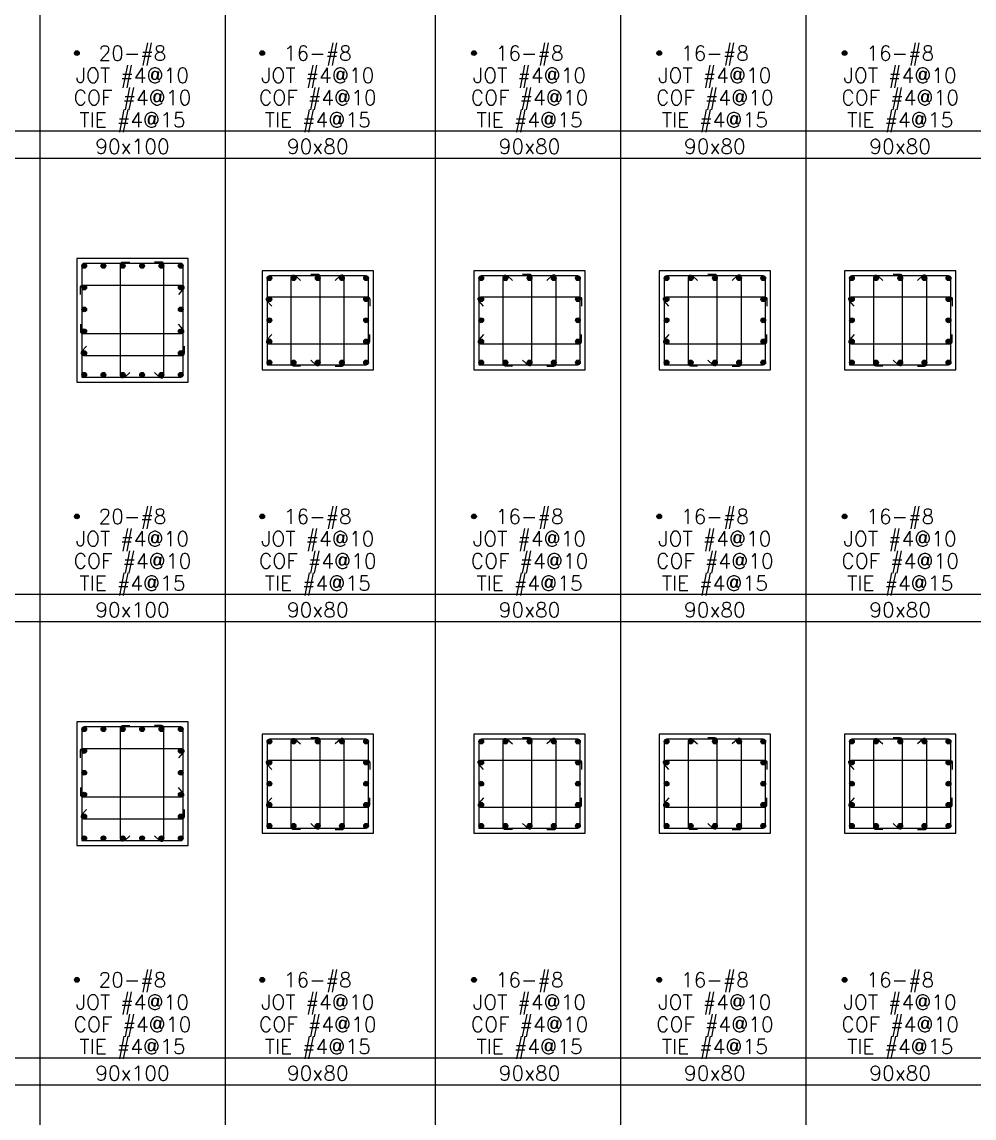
# Model space of a CAD drawing. Header units: millimetres. Extents: x 0 to 31920, y -6088 to 2522.
# Drawn here: x 13619 to 14389, y 826 to 1713 of the extents above; entities that cross this region are included whole.
import ezdxf
from ezdxf.enums import TextEntityAlignment as Align

# ---------------------------------------------------------------- set-up
doc = ezdxf.new("R2010")
doc.units = ezdxf.units.MM
doc.header["$MEASUREMENT"] = 0
for name, color, linetype in [('S-RC', 130, 'Continuous'), ('S-REINF', 6, 'Continuous'), ('S-REINFD', 201, 'Continuous'), ('S-STUD', 1, 'Continuous'), ('S-TEXT', 2, 'Continuous')]:
    doc.layers.add(name, color=color, linetype=linetype)
doc.styles.add('CS4', font='romans.shx', dxfattribs={"width": 0.8, "bigfont": 'lsp.shx'})

msp = doc.modelspace()

# ---------------------------------------------------------------- hatches: boundary and pattern name
at = {"layer": 'S-REINFD'}
h = msp.add_hatch(color=256, dxfattribs=at)
edge = h.paths.add_edge_path()
edge.add_arc((13663, 1688), 1.91, 0, 360)
h = msp.add_hatch(color=256, dxfattribs=at)
edge = h.paths.add_edge_path()
edge.add_arc((13813, 1688), 1.91, 0, 360)
h = msp.add_hatch(color=256, dxfattribs=at)
edge = h.paths.add_edge_path()
edge.add_arc((13984.44, 1688), 1.91, 0, 360)
h = msp.add_hatch(color=256, dxfattribs=at)
edge = h.paths.add_edge_path()
edge.add_arc((14134.44, 1688), 1.91, 0, 360)
h = msp.add_hatch(color=256, dxfattribs=at)
edge = h.paths.add_edge_path()
edge.add_arc((14284.44, 1688), 1.91, 0, 360)
h = msp.add_hatch(color=256, dxfattribs=at)
edge = h.paths.add_edge_path()
edge.add_arc((13668.91, 1515.85), 1.91, 0, 360)
h = msp.add_hatch(color=256, dxfattribs=at)
edge = h.paths.add_edge_path()
edge.add_arc((13684.54, 1515.85), 1.91, 0, 360)
h = msp.add_hatch(color=256, dxfattribs=at)
edge = h.paths.add_edge_path()
edge.add_arc((13700.18, 1515.85), 1.91, 0, 360)
h = msp.add_hatch(color=256, dxfattribs=at)
edge = h.paths.add_edge_path()
edge.add_arc((13715.82, 1515.85), 1.91, 0, 360)
h = msp.add_hatch(color=256, dxfattribs=at)
edge = h.paths.add_edge_path()
edge.add_arc((13731.46, 1515.85), 1.91, 0, 360)
h = msp.add_hatch(color=256, dxfattribs=at)
edge = h.paths.add_edge_path()
edge.add_arc((13747.09, 1515.85), 1.91, 0, 360)
h = msp.add_hatch(color=256, dxfattribs=at)
edge = h.paths.add_edge_path()
edge.add_arc((13668.91, 1498.21), 1.91, 0, 360)
h = msp.add_hatch(color=256, dxfattribs=at)
edge = h.paths.add_edge_path()
edge.add_arc((13747.09, 1498.21), 1.91, 0, 360)
h = msp.add_hatch(color=256, dxfattribs=at)
edge = h.paths.add_edge_path()
edge.add_arc((13818.91, 1505.85), 1.91, 0, 360)
h = msp.add_hatch(color=256, dxfattribs=at)
edge = h.paths.add_edge_path()
edge.add_arc((13838.45, 1505.85), 1.91, 0, 360)
h = msp.add_hatch(color=256, dxfattribs=at)
edge = h.paths.add_edge_path()
edge.add_arc((13858, 1505.85), 1.91, 0, 360)
h = msp.add_hatch(color=256, dxfattribs=at)
edge = h.paths.add_edge_path()
edge.add_arc((13877.55, 1505.85), 1.91, 0, 360)
h = msp.add_hatch(color=256, dxfattribs=at)
edge = h.paths.add_edge_path()
edge.add_arc((13897.09, 1505.85), 1.91, 0, 360)
h = msp.add_hatch(color=256, dxfattribs=at)
edge = h.paths.add_edge_path()
edge.add_arc((13990.34, 1505.85), 1.91, 0, 360)
h = msp.add_hatch(color=256, dxfattribs=at)
edge = h.paths.add_edge_path()
edge.add_arc((14009.89, 1505.85), 1.91, 0, 360)
h = msp.add_hatch(color=256, dxfattribs=at)
edge = h.paths.add_edge_path()
edge.add_arc((14029.44, 1505.85), 1.91, 0, 360)
h = msp.add_hatch(color=256, dxfattribs=at)
edge = h.paths.add_edge_path()
edge.add_arc((14048.99, 1505.85), 1.91, 0, 360)
h = msp.add_hatch(color=256, dxfattribs=at)
edge = h.paths.add_edge_path()
edge.add_arc((14068.53, 1505.85), 1.91, 0, 360)
h = msp.add_hatch(color=256, dxfattribs=at)
edge = h.paths.add_edge_path()
edge.add_arc((14140.34, 1505.85), 1.91, 0, 360)
h = msp.add_hatch(color=256, dxfattribs=at)
edge = h.paths.add_edge_path()
edge.add_arc((14159.89, 1505.85), 1.91, 0, 360)
h = msp.add_hatch(color=256, dxfattribs=at)
edge = h.paths.add_edge_path()
edge.add_arc((14179.44, 1505.85), 1.91, 0, 360)
h = msp.add_hatch(color=256, dxfattribs=at)
edge = h.paths.add_edge_path()
edge.add_arc((14198.99, 1505.85), 1.91, 0, 360)
h = msp.add_hatch(color=256, dxfattribs=at)
edge = h.paths.add_edge_path()
edge.add_arc((14218.53, 1505.85), 1.91, 0, 360)
h = msp.add_hatch(color=256, dxfattribs=at)
edge = h.paths.add_edge_path()
edge.add_arc((14290.34, 1505.85), 1.91, 0, 360)
h = msp.add_hatch(color=256, dxfattribs=at)
edge = h.paths.add_edge_path()
edge.add_arc((14309.89, 1505.85), 1.91, 0, 360)
h = msp.add_hatch(color=256, dxfattribs=at)
edge = h.paths.add_edge_path()
edge.add_arc((14329.44, 1505.85), 1.91, 0, 360)
h = msp.add_hatch(color=256, dxfattribs=at)
edge = h.paths.add_edge_path()
edge.add_arc((14348.99, 1505.85), 1.91, 0, 360)
h = msp.add_hatch(color=256, dxfattribs=at)
edge = h.paths.add_edge_path()
edge.add_arc((14368.53, 1505.85), 1.91, 0, 360)
h = msp.add_hatch(color=256, dxfattribs=at)
edge = h.paths.add_edge_path()
edge.add_arc((13818.91, 1488.8), 1.91, 0, 360)
h = msp.add_hatch(color=256, dxfattribs=at)
edge = h.paths.add_edge_path()
edge.add_arc((13897.09, 1488.8), 1.91, 0, 360)
h = msp.add_hatch(color=256, dxfattribs=at)
edge = h.paths.add_edge_path()
edge.add_arc((13990.34, 1488.8), 1.91, 0, 360)
h = msp.add_hatch(color=256, dxfattribs=at)
edge = h.paths.add_edge_path()
edge.add_arc((14068.53, 1488.8), 1.91, 0, 360)
h = msp.add_hatch(color=256, dxfattribs=at)
edge = h.paths.add_edge_path()
edge.add_arc((14140.34, 1488.8), 1.91, 0, 360)
h = msp.add_hatch(color=256, dxfattribs=at)
edge = h.paths.add_edge_path()
edge.add_arc((14218.53, 1488.8), 1.91, 0, 360)
h = msp.add_hatch(color=256, dxfattribs=at)
edge = h.paths.add_edge_path()
edge.add_arc((14290.34, 1488.8), 1.91, 0, 360)
h = msp.add_hatch(color=256, dxfattribs=at)
edge = h.paths.add_edge_path()
edge.add_arc((14368.53, 1488.8), 1.91, 0, 360)
h = msp.add_hatch(color=256, dxfattribs=at)
edge = h.paths.add_edge_path()
edge.add_arc((13668.91, 1480.57), 1.91, 0, 360)
h = msp.add_hatch(color=256, dxfattribs=at)
edge = h.paths.add_edge_path()
edge.add_arc((13747.09, 1480.57), 1.91, 0, 360)
h = msp.add_hatch(color=256, dxfattribs=at)
edge = h.paths.add_edge_path()
edge.add_arc((13818.91, 1471.75), 1.91, 0, 360)
h = msp.add_hatch(color=256, dxfattribs=at)
edge = h.paths.add_edge_path()
edge.add_arc((13897.09, 1471.75), 1.91, 0, 360)
h = msp.add_hatch(color=256, dxfattribs=at)
edge = h.paths.add_edge_path()
edge.add_arc((13990.34, 1471.75), 1.91, 0, 360)
h = msp.add_hatch(color=256, dxfattribs=at)
edge = h.paths.add_edge_path()
edge.add_arc((14068.53, 1471.75), 1.91, 0, 360)
h = msp.add_hatch(color=256, dxfattribs=at)
edge = h.paths.add_edge_path()
edge.add_arc((14140.34, 1471.75), 1.91, 0, 360)
h = msp.add_hatch(color=256, dxfattribs=at)
edge = h.paths.add_edge_path()
edge.add_arc((14218.53, 1471.75), 1.91, 0, 360)
h = msp.add_hatch(color=256, dxfattribs=at)
edge = h.paths.add_edge_path()
edge.add_arc((14290.34, 1471.75), 1.91, 0, 360)
h = msp.add_hatch(color=256, dxfattribs=at)
edge = h.paths.add_edge_path()
edge.add_arc((14368.53, 1471.75), 1.91, 0, 360)
h = msp.add_hatch(color=256, dxfattribs=at)
edge = h.paths.add_edge_path()
edge.add_arc((13668.91, 1462.93), 1.91, 0, 360)
h = msp.add_hatch(color=256, dxfattribs=at)
edge = h.paths.add_edge_path()
edge.add_arc((13747.09, 1462.93), 1.91, 0, 360)
h = msp.add_hatch(color=256, dxfattribs=at)
edge = h.paths.add_edge_path()
edge.add_arc((13818.91, 1454.7), 1.91, 0, 360)
h = msp.add_hatch(color=256, dxfattribs=at)
edge = h.paths.add_edge_path()
edge.add_arc((13897.09, 1454.7), 1.91, 0, 360)
h = msp.add_hatch(color=256, dxfattribs=at)
edge = h.paths.add_edge_path()
edge.add_arc((13990.34, 1454.7), 1.91, 0, 360)
h = msp.add_hatch(color=256, dxfattribs=at)
edge = h.paths.add_edge_path()
edge.add_arc((14068.53, 1454.7), 1.91, 0, 360)
h = msp.add_hatch(color=256, dxfattribs=at)
edge = h.paths.add_edge_path()
edge.add_arc((14140.34, 1454.7), 1.91, 0, 360)
h = msp.add_hatch(color=256, dxfattribs=at)
edge = h.paths.add_edge_path()
edge.add_arc((14218.53, 1454.7), 1.91, 0, 360)
h = msp.add_hatch(color=256, dxfattribs=at)
edge = h.paths.add_edge_path()
edge.add_arc((14290.34, 1454.7), 1.91, 0, 360)
h = msp.add_hatch(color=256, dxfattribs=at)
edge = h.paths.add_edge_path()
edge.add_arc((14368.53, 1454.7), 1.91, 0, 360)
h = msp.add_hatch(color=256, dxfattribs=at)
edge = h.paths.add_edge_path()
edge.add_arc((13668.91, 1445.29), 1.91, 0, 360)
h = msp.add_hatch(color=256, dxfattribs=at)
edge = h.paths.add_edge_path()
edge.add_arc((13747.09, 1445.29), 1.91, 0, 360)
h = msp.add_hatch(color=256, dxfattribs=at)
edge = h.paths.add_edge_path()
edge.add_arc((13818.91, 1437.65), 1.91, 0, 360)
h = msp.add_hatch(color=256, dxfattribs=at)
edge = h.paths.add_edge_path()
edge.add_arc((13838.45, 1437.65), 1.91, 0, 360)
h = msp.add_hatch(color=256, dxfattribs=at)
edge = h.paths.add_edge_path()
edge.add_arc((13858, 1437.65), 1.91, 0, 360)
h = msp.add_hatch(color=256, dxfattribs=at)
edge = h.paths.add_edge_path()
edge.add_arc((13877.55, 1437.65), 1.91, 0, 360)
h = msp.add_hatch(color=256, dxfattribs=at)
edge = h.paths.add_edge_path()
edge.add_arc((13897.09, 1437.65), 1.91, 0, 360)
h = msp.add_hatch(color=256, dxfattribs=at)
edge = h.paths.add_edge_path()
edge.add_arc((13990.34, 1437.65), 1.91, 0, 360)
h = msp.add_hatch(color=256, dxfattribs=at)
edge = h.paths.add_edge_path()
edge.add_arc((14009.89, 1437.65), 1.91, 0, 360)
h = msp.add_hatch(color=256, dxfattribs=at)
edge = h.paths.add_edge_path()
edge.add_arc((14029.44, 1437.65), 1.91, 0, 360)
h = msp.add_hatch(color=256, dxfattribs=at)
edge = h.paths.add_edge_path()
edge.add_arc((14048.99, 1437.65), 1.91, 0, 360)
h = msp.add_hatch(color=256, dxfattribs=at)
edge = h.paths.add_edge_path()
edge.add_arc((14068.53, 1437.65), 1.91, 0, 360)
h = msp.add_hatch(color=256, dxfattribs=at)
edge = h.paths.add_edge_path()
edge.add_arc((14140.34, 1437.65), 1.91, 0, 360)
h = msp.add_hatch(color=256, dxfattribs=at)
edge = h.paths.add_edge_path()
edge.add_arc((14159.89, 1437.65), 1.91, 0, 360)
h = msp.add_hatch(color=256, dxfattribs=at)
edge = h.paths.add_edge_path()
edge.add_arc((14179.44, 1437.65), 1.91, 0, 360)
h = msp.add_hatch(color=256, dxfattribs=at)
edge = h.paths.add_edge_path()
edge.add_arc((14198.99, 1437.65), 1.91, 0, 360)
h = msp.add_hatch(color=256, dxfattribs=at)
edge = h.paths.add_edge_path()
edge.add_arc((14218.53, 1437.65), 1.91, 0, 360)
h = msp.add_hatch(color=256, dxfattribs=at)
edge = h.paths.add_edge_path()
edge.add_arc((14290.34, 1437.65), 1.91, 0, 360)
h = msp.add_hatch(color=256, dxfattribs=at)
edge = h.paths.add_edge_path()
edge.add_arc((14309.89, 1437.65), 1.91, 0, 360)
h = msp.add_hatch(color=256, dxfattribs=at)
edge = h.paths.add_edge_path()
edge.add_arc((14329.44, 1437.65), 1.91, 0, 360)
h = msp.add_hatch(color=256, dxfattribs=at)
edge = h.paths.add_edge_path()
edge.add_arc((14348.99, 1437.65), 1.91, 0, 360)
h = msp.add_hatch(color=256, dxfattribs=at)
edge = h.paths.add_edge_path()
edge.add_arc((14368.53, 1437.65), 1.91, 0, 360)
h = msp.add_hatch(color=256, dxfattribs=at)
edge = h.paths.add_edge_path()
edge.add_arc((13668.91, 1427.65), 1.91, 0, 360)
h = msp.add_hatch(color=256, dxfattribs=at)
edge = h.paths.add_edge_path()
edge.add_arc((13684.54, 1427.65), 1.91, 0, 360)
h = msp.add_hatch(color=256, dxfattribs=at)
edge = h.paths.add_edge_path()
edge.add_arc((13700.18, 1427.65), 1.91, 0, 360)
h = msp.add_hatch(color=256, dxfattribs=at)
edge = h.paths.add_edge_path()
edge.add_arc((13715.82, 1427.65), 1.91, 0, 360)
h = msp.add_hatch(color=256, dxfattribs=at)
edge = h.paths.add_edge_path()
edge.add_arc((13731.46, 1427.65), 1.91, 0, 360)
h = msp.add_hatch(color=256, dxfattribs=at)
edge = h.paths.add_edge_path()
edge.add_arc((13747.09, 1427.65), 1.91, 0, 360)
h = msp.add_hatch(color=256, dxfattribs=at)
edge = h.paths.add_edge_path()
edge.add_arc((13663, 1313), 1.91, 0, 360)
h = msp.add_hatch(color=256, dxfattribs=at)
edge = h.paths.add_edge_path()
edge.add_arc((13813, 1313), 1.91, 0, 360)
h = msp.add_hatch(color=256, dxfattribs=at)
edge = h.paths.add_edge_path()
edge.add_arc((13984.44, 1313), 1.91, 0, 360)
h = msp.add_hatch(color=256, dxfattribs=at)
edge = h.paths.add_edge_path()
edge.add_arc((14134.44, 1313), 1.91, 0, 360)
h = msp.add_hatch(color=256, dxfattribs=at)
edge = h.paths.add_edge_path()
edge.add_arc((14284.44, 1313), 1.91, 0, 360)
h = msp.add_hatch(color=256, dxfattribs=at)
edge = h.paths.add_edge_path()
edge.add_arc((13668.91, 1140.85), 1.91, 0, 360)
h = msp.add_hatch(color=256, dxfattribs=at)
edge = h.paths.add_edge_path()
edge.add_arc((13684.54, 1140.85), 1.91, 0, 360)
h = msp.add_hatch(color=256, dxfattribs=at)
edge = h.paths.add_edge_path()
edge.add_arc((13700.18, 1140.85), 1.91, 0, 360)
h = msp.add_hatch(color=256, dxfattribs=at)
edge = h.paths.add_edge_path()
edge.add_arc((13715.82, 1140.85), 1.91, 0, 360)
h = msp.add_hatch(color=256, dxfattribs=at)
edge = h.paths.add_edge_path()
edge.add_arc((13731.46, 1140.85), 1.91, 0, 360)
h = msp.add_hatch(color=256, dxfattribs=at)
edge = h.paths.add_edge_path()
edge.add_arc((13747.09, 1140.85), 1.91, 0, 360)
h = msp.add_hatch(color=256, dxfattribs=at)
edge = h.paths.add_edge_path()
edge.add_arc((13818.91, 1130.85), 1.91, 0, 360)
h = msp.add_hatch(color=256, dxfattribs=at)
edge = h.paths.add_edge_path()
edge.add_arc((13838.45, 1130.85), 1.91, 0, 360)
h = msp.add_hatch(color=256, dxfattribs=at)
edge = h.paths.add_edge_path()
edge.add_arc((13858, 1130.85), 1.91, 0, 360)
h = msp.add_hatch(color=256, dxfattribs=at)
edge = h.paths.add_edge_path()
edge.add_arc((13877.55, 1130.85), 1.91, 0, 360)
h = msp.add_hatch(color=256, dxfattribs=at)
edge = h.paths.add_edge_path()
edge.add_arc((13897.09, 1130.85), 1.91, 0, 360)
h = msp.add_hatch(color=256, dxfattribs=at)
edge = h.paths.add_edge_path()
edge.add_arc((13990.34, 1130.85), 1.91, 0, 360)
h = msp.add_hatch(color=256, dxfattribs=at)
edge = h.paths.add_edge_path()
edge.add_arc((14009.89, 1130.85), 1.91, 0, 360)
h = msp.add_hatch(color=256, dxfattribs=at)
edge = h.paths.add_edge_path()
edge.add_arc((14029.44, 1130.85), 1.91, 0, 360)
h = msp.add_hatch(color=256, dxfattribs=at)
edge = h.paths.add_edge_path()
edge.add_arc((14048.99, 1130.85), 1.91, 0, 360)
h = msp.add_hatch(color=256, dxfattribs=at)
edge = h.paths.add_edge_path()
edge.add_arc((14068.53, 1130.85), 1.91, 0, 360)
h = msp.add_hatch(color=256, dxfattribs=at)
edge = h.paths.add_edge_path()
edge.add_arc((14140.34, 1130.85), 1.91, 0, 360)
h = msp.add_hatch(color=256, dxfattribs=at)
edge = h.paths.add_edge_path()
edge.add_arc((14159.89, 1130.85), 1.91, 0, 360)
h = msp.add_hatch(color=256, dxfattribs=at)
edge = h.paths.add_edge_path()
edge.add_arc((14179.44, 1130.85), 1.91, 0, 360)
h = msp.add_hatch(color=256, dxfattribs=at)
edge = h.paths.add_edge_path()
edge.add_arc((14198.99, 1130.85), 1.91, 0, 360)
h = msp.add_hatch(color=256, dxfattribs=at)
edge = h.paths.add_edge_path()
edge.add_arc((14218.53, 1130.85), 1.91, 0, 360)
h = msp.add_hatch(color=256, dxfattribs=at)
edge = h.paths.add_edge_path()
edge.add_arc((14290.34, 1130.85), 1.91, 0, 360)
h = msp.add_hatch(color=256, dxfattribs=at)
edge = h.paths.add_edge_path()
edge.add_arc((14309.89, 1130.85), 1.91, 0, 360)
h = msp.add_hatch(color=256, dxfattribs=at)
edge = h.paths.add_edge_path()
edge.add_arc((14329.44, 1130.85), 1.91, 0, 360)
h = msp.add_hatch(color=256, dxfattribs=at)
edge = h.paths.add_edge_path()
edge.add_arc((14348.99, 1130.85), 1.91, 0, 360)
h = msp.add_hatch(color=256, dxfattribs=at)
edge = h.paths.add_edge_path()
edge.add_arc((14368.53, 1130.85), 1.91, 0, 360)
h = msp.add_hatch(color=256, dxfattribs=at)
edge = h.paths.add_edge_path()
edge.add_arc((13668.91, 1123.21), 1.91, 0, 360)
h = msp.add_hatch(color=256, dxfattribs=at)
edge = h.paths.add_edge_path()
edge.add_arc((13747.09, 1123.21), 1.91, 0, 360)
h = msp.add_hatch(color=256, dxfattribs=at)
edge = h.paths.add_edge_path()
edge.add_arc((13818.91, 1113.8), 1.91, 0, 360)
h = msp.add_hatch(color=256, dxfattribs=at)
edge = h.paths.add_edge_path()
edge.add_arc((13897.09, 1113.8), 1.91, 0, 360)
h = msp.add_hatch(color=256, dxfattribs=at)
edge = h.paths.add_edge_path()
edge.add_arc((13990.34, 1113.8), 1.91, 0, 360)
h = msp.add_hatch(color=256, dxfattribs=at)
edge = h.paths.add_edge_path()
edge.add_arc((14068.53, 1113.8), 1.91, 0, 360)
h = msp.add_hatch(color=256, dxfattribs=at)
edge = h.paths.add_edge_path()
edge.add_arc((14140.34, 1113.8), 1.91, 0, 360)
h = msp.add_hatch(color=256, dxfattribs=at)
edge = h.paths.add_edge_path()
edge.add_arc((14218.53, 1113.8), 1.91, 0, 360)
h = msp.add_hatch(color=256, dxfattribs=at)
edge = h.paths.add_edge_path()
edge.add_arc((14290.34, 1113.8), 1.91, 0, 360)
h = msp.add_hatch(color=256, dxfattribs=at)
edge = h.paths.add_edge_path()
edge.add_arc((14368.53, 1113.8), 1.91, 0, 360)
h = msp.add_hatch(color=256, dxfattribs=at)
edge = h.paths.add_edge_path()
edge.add_arc((13668.91, 1105.57), 1.91, 0, 360)
h = msp.add_hatch(color=256, dxfattribs=at)
edge = h.paths.add_edge_path()
edge.add_arc((13747.09, 1105.57), 1.91, 0, 360)
h = msp.add_hatch(color=256, dxfattribs=at)
edge = h.paths.add_edge_path()
edge.add_arc((13818.91, 1096.75), 1.91, 0, 360)
h = msp.add_hatch(color=256, dxfattribs=at)
edge = h.paths.add_edge_path()
edge.add_arc((13897.09, 1096.75), 1.91, 0, 360)
h = msp.add_hatch(color=256, dxfattribs=at)
edge = h.paths.add_edge_path()
edge.add_arc((13990.34, 1096.75), 1.91, 0, 360)
h = msp.add_hatch(color=256, dxfattribs=at)
edge = h.paths.add_edge_path()
edge.add_arc((14068.53, 1096.75), 1.91, 0, 360)
h = msp.add_hatch(color=256, dxfattribs=at)
edge = h.paths.add_edge_path()
edge.add_arc((14140.34, 1096.75), 1.91, 0, 360)
h = msp.add_hatch(color=256, dxfattribs=at)
edge = h.paths.add_edge_path()
edge.add_arc((14218.53, 1096.75), 1.91, 0, 360)
h = msp.add_hatch(color=256, dxfattribs=at)
edge = h.paths.add_edge_path()
edge.add_arc((14290.34, 1096.75), 1.91, 0, 360)
h = msp.add_hatch(color=256, dxfattribs=at)
edge = h.paths.add_edge_path()
edge.add_arc((14368.53, 1096.75), 1.91, 0, 360)
h = msp.add_hatch(color=256, dxfattribs=at)
edge = h.paths.add_edge_path()
edge.add_arc((13668.91, 1087.93), 1.91, 0, 360)
h = msp.add_hatch(color=256, dxfattribs=at)
edge = h.paths.add_edge_path()
edge.add_arc((13747.09, 1087.93), 1.91, 0, 360)
h = msp.add_hatch(color=256, dxfattribs=at)
edge = h.paths.add_edge_path()
edge.add_arc((13818.91, 1079.7), 1.91, 0, 360)
h = msp.add_hatch(color=256, dxfattribs=at)
edge = h.paths.add_edge_path()
edge.add_arc((13897.09, 1079.7), 1.91, 0, 360)
h = msp.add_hatch(color=256, dxfattribs=at)
edge = h.paths.add_edge_path()
edge.add_arc((13990.34, 1079.7), 1.91, 0, 360)
h = msp.add_hatch(color=256, dxfattribs=at)
edge = h.paths.add_edge_path()
edge.add_arc((14068.53, 1079.7), 1.91, 0, 360)
h = msp.add_hatch(color=256, dxfattribs=at)
edge = h.paths.add_edge_path()
edge.add_arc((14140.34, 1079.7), 1.91, 0, 360)
h = msp.add_hatch(color=256, dxfattribs=at)
edge = h.paths.add_edge_path()
edge.add_arc((14218.53, 1079.7), 1.91, 0, 360)
h = msp.add_hatch(color=256, dxfattribs=at)
edge = h.paths.add_edge_path()
edge.add_arc((14290.34, 1079.7), 1.91, 0, 360)
h = msp.add_hatch(color=256, dxfattribs=at)
edge = h.paths.add_edge_path()
edge.add_arc((14368.53, 1079.7), 1.91, 0, 360)
h = msp.add_hatch(color=256, dxfattribs=at)
edge = h.paths.add_edge_path()
edge.add_arc((13668.91, 1070.29), 1.91, 0, 360)
h = msp.add_hatch(color=256, dxfattribs=at)
edge = h.paths.add_edge_path()
edge.add_arc((13747.09, 1070.29), 1.91, 0, 360)
h = msp.add_hatch(color=256, dxfattribs=at)
edge = h.paths.add_edge_path()
edge.add_arc((13818.91, 1062.65), 1.91, 0, 360)
h = msp.add_hatch(color=256, dxfattribs=at)
edge = h.paths.add_edge_path()
edge.add_arc((13838.45, 1062.65), 1.91, 0, 360)
h = msp.add_hatch(color=256, dxfattribs=at)
edge = h.paths.add_edge_path()
edge.add_arc((13858, 1062.65), 1.91, 0, 360)
h = msp.add_hatch(color=256, dxfattribs=at)
edge = h.paths.add_edge_path()
edge.add_arc((13877.55, 1062.65), 1.91, 0, 360)
h = msp.add_hatch(color=256, dxfattribs=at)
edge = h.paths.add_edge_path()
edge.add_arc((13897.09, 1062.65), 1.91, 0, 360)
h = msp.add_hatch(color=256, dxfattribs=at)
edge = h.paths.add_edge_path()
edge.add_arc((13990.34, 1062.65), 1.91, 0, 360)
h = msp.add_hatch(color=256, dxfattribs=at)
edge = h.paths.add_edge_path()
edge.add_arc((14009.89, 1062.65), 1.91, 0, 360)
h = msp.add_hatch(color=256, dxfattribs=at)
edge = h.paths.add_edge_path()
edge.add_arc((14029.44, 1062.65), 1.91, 0, 360)
h = msp.add_hatch(color=256, dxfattribs=at)
edge = h.paths.add_edge_path()
edge.add_arc((14048.99, 1062.65), 1.91, 0, 360)
h = msp.add_hatch(color=256, dxfattribs=at)
edge = h.paths.add_edge_path()
edge.add_arc((14068.53, 1062.65), 1.91, 0, 360)
h = msp.add_hatch(color=256, dxfattribs=at)
edge = h.paths.add_edge_path()
edge.add_arc((14140.34, 1062.65), 1.91, 0, 360)
h = msp.add_hatch(color=256, dxfattribs=at)
edge = h.paths.add_edge_path()
edge.add_arc((14159.89, 1062.65), 1.91, 0, 360)
h = msp.add_hatch(color=256, dxfattribs=at)
edge = h.paths.add_edge_path()
edge.add_arc((14179.44, 1062.65), 1.91, 0, 360)
h = msp.add_hatch(color=256, dxfattribs=at)
edge = h.paths.add_edge_path()
edge.add_arc((14198.99, 1062.65), 1.91, 0, 360)
h = msp.add_hatch(color=256, dxfattribs=at)
edge = h.paths.add_edge_path()
edge.add_arc((14218.53, 1062.65), 1.91, 0, 360)
h = msp.add_hatch(color=256, dxfattribs=at)
edge = h.paths.add_edge_path()
edge.add_arc((14290.34, 1062.65), 1.91, 0, 360)
h = msp.add_hatch(color=256, dxfattribs=at)
edge = h.paths.add_edge_path()
edge.add_arc((14309.89, 1062.65), 1.91, 0, 360)
h = msp.add_hatch(color=256, dxfattribs=at)
edge = h.paths.add_edge_path()
edge.add_arc((14329.44, 1062.65), 1.91, 0, 360)
h = msp.add_hatch(color=256, dxfattribs=at)
edge = h.paths.add_edge_path()
edge.add_arc((14348.99, 1062.65), 1.91, 0, 360)
h = msp.add_hatch(color=256, dxfattribs=at)
edge = h.paths.add_edge_path()
edge.add_arc((14368.53, 1062.65), 1.91, 0, 360)
h = msp.add_hatch(color=256, dxfattribs=at)
edge = h.paths.add_edge_path()
edge.add_arc((13668.91, 1052.65), 1.91, 0, 360)
h = msp.add_hatch(color=256, dxfattribs=at)
edge = h.paths.add_edge_path()
edge.add_arc((13684.54, 1052.65), 1.91, 0, 360)
h = msp.add_hatch(color=256, dxfattribs=at)
edge = h.paths.add_edge_path()
edge.add_arc((13700.18, 1052.65), 1.91, 0, 360)
h = msp.add_hatch(color=256, dxfattribs=at)
edge = h.paths.add_edge_path()
edge.add_arc((13715.82, 1052.65), 1.91, 0, 360)
h = msp.add_hatch(color=256, dxfattribs=at)
edge = h.paths.add_edge_path()
edge.add_arc((13731.46, 1052.65), 1.91, 0, 360)
h = msp.add_hatch(color=256, dxfattribs=at)
edge = h.paths.add_edge_path()
edge.add_arc((13747.09, 1052.65), 1.91, 0, 360)
h = msp.add_hatch(color=256, dxfattribs=at)
edge = h.paths.add_edge_path()
edge.add_arc((13663, 938), 1.91, 0, 360)
h = msp.add_hatch(color=256, dxfattribs=at)
edge = h.paths.add_edge_path()
edge.add_arc((13813, 938), 1.91, 0, 360)
h = msp.add_hatch(color=256, dxfattribs=at)
edge = h.paths.add_edge_path()
edge.add_arc((13984.44, 938), 1.91, 0, 360)
h = msp.add_hatch(color=256, dxfattribs=at)
edge = h.paths.add_edge_path()
edge.add_arc((14134.44, 938), 1.91, 0, 360)
h = msp.add_hatch(color=256, dxfattribs=at)
edge = h.paths.add_edge_path()
edge.add_arc((14284.44, 938), 1.91, 0, 360)

# ---------------------------------------------------------------- linework, layer by layer
at = {"layer": 'S-RC'}
for points in [[(13663, 1421.75), (13753, 1421.75), (13753, 1521.75), (13663, 1521.75), (13663, 1421.75)], [(13813, 1431.75), (13903, 1431.75), (13903, 1511.75), (13813, 1511.75), (13813, 1431.75)], [(13984.44, 1431.75), (14074.44, 1431.75), (14074.44, 1511.75), (13984.44, 1511.75), (13984.44, 1431.75)], [(14134.44, 1431.75), (14224.44, 1431.75), (14224.44, 1511.75), (14134.44, 1511.75), (14134.44, 1431.75)], [(14284.44, 1431.75), (14374.44, 1431.75), (14374.44, 1511.75), (14284.44, 1511.75), (14284.44, 1431.75)], [(13663, 1046.75), (13753, 1046.75), (13753, 1146.75), (13663, 1146.75), (13663, 1046.75)], [(13813, 1056.75), (13903, 1056.75), (13903, 1136.75), (13813, 1136.75), (13813, 1056.75)], [(13984.44, 1056.75), (14074.44, 1056.75), (14074.44, 1136.75), (13984.44, 1136.75), (13984.44, 1056.75)], [(14134.44, 1056.75), (14224.44, 1056.75), (14224.44, 1136.75), (14134.44, 1136.75), (14134.44, 1056.75)], [(14284.44, 1056.75), (14374.44, 1056.75), (14374.44, 1136.75), (14284.44, 1136.75), (14284.44, 1056.75)]]:
    msp.add_lwpolyline(points, dxfattribs=at)
at = {"layer": 'S-REINF', "color": 2}
for points in [[(13667, 1425.75), (13747.1, 1425.75, 0.414214), (13749, 1427.65), (13749, 1515.85, 0.414214), (13747.1, 1517.75), (13668.9, 1517.75, 0.414214), (13667, 1515.85), (13667, 1425.75)], [(13705.78, 1429.56), (13701.46, 1425.59, -0.653352), (13698.28, 1426.99), (13698.28, 1516.94, -0.414214), (13700.18, 1518.85), (13705.78, 1518.85)], [(13725.86, 1429.56), (13730.18, 1425.59, 0.653352), (13733.36, 1426.99), (13733.36, 1516.94, 0.414214), (13731.46, 1518.85), (13725.86, 1518.85)], [(13844.05, 1434.65), (13838.45, 1434.65, -0.414214), (13836.55, 1436.56), (13836.55, 1506.51, -0.653352), (13839.73, 1507.91), (13844.05, 1503.94)], [(13852.41, 1439.56), (13856.72, 1435.59, 0.653352), (13859.91, 1436.99), (13859.91, 1506.94, 0.414214), (13858, 1508.85), (13852.41, 1508.85)], [(13871.95, 1434.65), (13877.55, 1434.65, 0.414214), (13879.45, 1436.56), (13879.45, 1506.51, 0.653352), (13876.27, 1507.91), (13871.95, 1503.94)], [(14015.49, 1434.65), (14009.89, 1434.65, -0.414214), (14007.99, 1436.56), (14007.99, 1506.51, -0.653352), (14011.17, 1507.91), (14015.49, 1503.94)], [(14023.84, 1439.56), (14028.16, 1435.59, 0.653352), (14031.34, 1436.99), (14031.34, 1506.94, 0.414214), (14029.44, 1508.85), (14023.84, 1508.85)], [(14043.39, 1434.65), (14048.99, 1434.65, 0.414214), (14050.89, 1436.56), (14050.89, 1506.51, 0.653352), (14047.7, 1507.91), (14043.39, 1503.94)], [(14165.49, 1434.65), (14159.89, 1434.65, -0.414214), (14157.99, 1436.56), (14157.99, 1506.51, -0.653352), (14161.17, 1507.91), (14165.49, 1503.94)], [(14173.84, 1439.56), (14178.16, 1435.59, 0.653352), (14181.34, 1436.99), (14181.34, 1506.94, 0.414214), (14179.44, 1508.85), (14173.84, 1508.85)], [(14193.39, 1434.65), (14198.99, 1434.65, 0.414214), (14200.89, 1436.56), (14200.89, 1506.51, 0.653352), (14197.7, 1507.91), (14193.39, 1503.94)], [(14315.49, 1434.65), (14309.89, 1434.65, -0.414214), (14307.99, 1436.56), (14307.99, 1506.51, -0.653352), (14311.17, 1507.91), (14315.49, 1503.94)], [(14323.84, 1439.56), (14328.16, 1435.59, 0.653352), (14331.34, 1436.99), (14331.34, 1506.94, 0.414214), (14329.44, 1508.85), (14323.84, 1508.85)], [(14343.39, 1434.65), (14348.99, 1434.65, 0.414214), (14350.89, 1436.56), (14350.89, 1506.51, 0.653352), (14347.7, 1507.91), (14343.39, 1503.94)], [(13665.91, 1492.61), (13665.91, 1498.21, -0.414214), (13667.81, 1500.11), (13747.76, 1500.11, -0.653352), (13749.16, 1496.93), (13745.19, 1492.61)], [(13817, 1435.75), (13897.1, 1435.75, 0.414214), (13899, 1437.65), (13899, 1505.85, 0.414214), (13897.1, 1507.75), (13818.9, 1507.75, 0.414214), (13817, 1505.85), (13817, 1435.75)], [(13988.44, 1435.75), (14068.54, 1435.75, 0.414214), (14070.44, 1437.65), (14070.44, 1505.85, 0.414214), (14068.54, 1507.75), (13990.34, 1507.75, 0.414214), (13988.44, 1505.85), (13988.44, 1435.75)], [(14138.44, 1435.75), (14218.54, 1435.75, 0.414214), (14220.44, 1437.65), (14220.44, 1505.85, 0.414214), (14218.54, 1507.75), (14140.34, 1507.75, 0.414214), (14138.44, 1505.85), (14138.44, 1435.75)], [(14288.44, 1435.75), (14368.54, 1435.75, 0.414214), (14370.44, 1437.65), (14370.44, 1505.85, 0.414214), (14368.54, 1507.75), (14290.34, 1507.75, 0.414214), (14288.44, 1505.85), (14288.44, 1435.75)], [(13820.81, 1483.2), (13816.84, 1487.52, -0.653352), (13818.24, 1490.7), (13898.19, 1490.7, -0.414214), (13900.09, 1488.8), (13900.09, 1483.2)], [(13992.25, 1483.2), (13988.28, 1487.52, -0.653352), (13989.68, 1490.7), (14069.63, 1490.7, -0.414214), (14071.53, 1488.8), (14071.53, 1483.2)], [(14142.25, 1483.2), (14138.28, 1487.52, -0.653352), (14139.68, 1490.7), (14219.63, 1490.7, -0.414214), (14221.53, 1488.8), (14221.53, 1483.2)], [(14292.25, 1483.2), (14288.28, 1487.52, -0.653352), (14289.68, 1490.7), (14369.63, 1490.7, -0.414214), (14371.53, 1488.8), (14371.53, 1483.2)], [(13665.91, 1468.53), (13665.91, 1462.93, 0.414214), (13667.81, 1461.03), (13747.76, 1461.03, 0.653352), (13749.16, 1464.21), (13745.19, 1468.53)], [(13820.81, 1460.3), (13816.84, 1455.98, 0.653352), (13818.24, 1452.8), (13898.19, 1452.8, 0.414214), (13900.09, 1454.7), (13900.09, 1460.3)], [(13992.25, 1460.3), (13988.28, 1455.98, 0.653352), (13989.68, 1452.8), (14069.63, 1452.8, 0.414214), (14071.53, 1454.7), (14071.53, 1460.3)], [(14142.25, 1460.3), (14138.28, 1455.98, 0.653352), (14139.68, 1452.8), (14219.63, 1452.8, 0.414214), (14221.53, 1454.7), (14221.53, 1460.3)], [(14292.25, 1460.3), (14288.28, 1455.98, 0.653352), (14289.68, 1452.8), (14369.63, 1452.8, 0.414214), (14371.53, 1454.7), (14371.53, 1460.3)], [(13670.81, 1450.89), (13666.84, 1446.57, 0.653352), (13668.24, 1443.39), (13748.19, 1443.39, 0.414214), (13750.09, 1445.29), (13750.09, 1450.89)], [(13667, 1050.75), (13747.1, 1050.75, 0.414214), (13749, 1052.65), (13749, 1140.85, 0.414214), (13747.1, 1142.75), (13668.9, 1142.75, 0.414214), (13667, 1140.85), (13667, 1050.75)], [(13705.78, 1054.56), (13701.46, 1050.59, -0.653352), (13698.28, 1051.99), (13698.28, 1141.94, -0.414214), (13700.18, 1143.85), (13705.78, 1143.85)], [(13725.86, 1054.56), (13730.18, 1050.59, 0.653352), (13733.36, 1051.99), (13733.36, 1141.94, 0.414214), (13731.46, 1143.85), (13725.86, 1143.85)], [(13817, 1060.75), (13897.1, 1060.75, 0.414214), (13899, 1062.65), (13899, 1130.85, 0.414214), (13897.1, 1132.75), (13818.9, 1132.75, 0.414214), (13817, 1130.85), (13817, 1060.75)], [(13844.05, 1059.65), (13838.45, 1059.65, -0.414214), (13836.55, 1061.56), (13836.55, 1131.51, -0.653352), (13839.73, 1132.91), (13844.05, 1128.94)], [(13852.41, 1064.56), (13856.72, 1060.59, 0.653352), (13859.91, 1061.99), (13859.91, 1131.94, 0.414214), (13858, 1133.85), (13852.41, 1133.85)], [(13871.95, 1059.65), (13877.55, 1059.65, 0.414214), (13879.45, 1061.56), (13879.45, 1131.51, 0.653352), (13876.27, 1132.91), (13871.95, 1128.94)], [(13988.44, 1060.75), (14068.54, 1060.75, 0.414214), (14070.44, 1062.65), (14070.44, 1130.85, 0.414214), (14068.54, 1132.75), (13990.34, 1132.75, 0.414214), (13988.44, 1130.85), (13988.44, 1060.75)], [(14015.49, 1059.65), (14009.89, 1059.65, -0.414214), (14007.99, 1061.56), (14007.99, 1131.51, -0.653352), (14011.17, 1132.91), (14015.49, 1128.94)], [(14023.84, 1064.56), (14028.16, 1060.59, 0.653352), (14031.34, 1061.99), (14031.34, 1131.94, 0.414214), (14029.44, 1133.85), (14023.84, 1133.85)], [(14043.39, 1059.65), (14048.99, 1059.65, 0.414214), (14050.89, 1061.56), (14050.89, 1131.51, 0.653352), (14047.7, 1132.91), (14043.39, 1128.94)], [(14138.44, 1060.75), (14218.54, 1060.75, 0.414214), (14220.44, 1062.65), (14220.44, 1130.85, 0.414214), (14218.54, 1132.75), (14140.34, 1132.75, 0.414214), (14138.44, 1130.85), (14138.44, 1060.75)], [(14165.49, 1059.65), (14159.89, 1059.65, -0.414214), (14157.99, 1061.56), (14157.99, 1131.51, -0.653352), (14161.17, 1132.91), (14165.49, 1128.94)], [(14173.84, 1064.56), (14178.16, 1060.59, 0.653352), (14181.34, 1061.99), (14181.34, 1131.94, 0.414214), (14179.44, 1133.85), (14173.84, 1133.85)], [(14193.39, 1059.65), (14198.99, 1059.65, 0.414214), (14200.89, 1061.56), (14200.89, 1131.51, 0.653352), (14197.7, 1132.91), (14193.39, 1128.94)], [(14288.44, 1060.75), (14368.54, 1060.75, 0.414214), (14370.44, 1062.65), (14370.44, 1130.85, 0.414214), (14368.54, 1132.75), (14290.34, 1132.75, 0.414214), (14288.44, 1130.85), (14288.44, 1060.75)], [(14315.49, 1059.65), (14309.89, 1059.65, -0.414214), (14307.99, 1061.56), (14307.99, 1131.51, -0.653352), (14311.17, 1132.91), (14315.49, 1128.94)], [(14323.84, 1064.56), (14328.16, 1060.59, 0.653352), (14331.34, 1061.99), (14331.34, 1131.94, 0.414214), (14329.44, 1133.85), (14323.84, 1133.85)], [(14343.39, 1059.65), (14348.99, 1059.65, 0.414214), (14350.89, 1061.56), (14350.89, 1131.51, 0.653352), (14347.7, 1132.91), (14343.39, 1128.94)], [(13665.91, 1117.61), (13665.91, 1123.21, -0.414214), (13667.81, 1125.11), (13747.76, 1125.11, -0.653352), (13749.16, 1121.93), (13745.19, 1117.61)], [(13820.81, 1108.2), (13816.84, 1112.52, -0.653352), (13818.24, 1115.7), (13898.19, 1115.7, -0.414214), (13900.09, 1113.8), (13900.09, 1108.2)], [(13992.25, 1108.2), (13988.28, 1112.52, -0.653352), (13989.68, 1115.7), (14069.63, 1115.7, -0.414214), (14071.53, 1113.8), (14071.53, 1108.2)], [(14142.25, 1108.2), (14138.28, 1112.52, -0.653352), (14139.68, 1115.7), (14219.63, 1115.7, -0.414214), (14221.53, 1113.8), (14221.53, 1108.2)], [(14292.25, 1108.2), (14288.28, 1112.52, -0.653352), (14289.68, 1115.7), (14369.63, 1115.7, -0.414214), (14371.53, 1113.8), (14371.53, 1108.2)], [(13665.91, 1093.53), (13665.91, 1087.93, 0.414214), (13667.81, 1086.03), (13747.76, 1086.03, 0.653352), (13749.16, 1089.21), (13745.19, 1093.53)], [(13820.81, 1085.3), (13816.84, 1080.98, 0.653352), (13818.24, 1077.8), (13898.19, 1077.8, 0.414214), (13900.09, 1079.7), (13900.09, 1085.3)], [(13992.25, 1085.3), (13988.28, 1080.98, 0.653352), (13989.68, 1077.8), (14069.63, 1077.8, 0.414214), (14071.53, 1079.7), (14071.53, 1085.3)], [(14142.25, 1085.3), (14138.28, 1080.98, 0.653352), (14139.68, 1077.8), (14219.63, 1077.8, 0.414214), (14221.53, 1079.7), (14221.53, 1085.3)], [(14292.25, 1085.3), (14288.28, 1080.98, 0.653352), (14289.68, 1077.8), (14369.63, 1077.8, 0.414214), (14371.53, 1079.7), (14371.53, 1085.3)], [(13670.81, 1075.89), (13666.84, 1071.57, 0.653352), (13668.24, 1068.39), (13748.19, 1068.39, 0.414214), (13750.09, 1070.29), (13750.09, 1075.89)]]:
    msp.add_lwpolyline(points, format="xyb", dxfattribs=at)
at = {"layer": 'S-REINFD'}
for centre in [(13663, 1688), (13813, 1688), (13984.44, 1688), (14134.44, 1688), (14284.44, 1688), (13668.91, 1515.85), (13684.54, 1515.85), (13700.18, 1515.85), (13715.82, 1515.85), (13731.46, 1515.85), (13747.09, 1515.85), (13668.91, 1498.21), (13747.09, 1498.21), (13818.91, 1505.85), (13838.45, 1505.85), (13858, 1505.85), (13877.55, 1505.85), (13897.09, 1505.85), (13990.34, 1505.85), (14009.89, 1505.85), (14029.44, 1505.85), (14048.99, 1505.85), (14068.53, 1505.85), (14140.34, 1505.85), (14159.89, 1505.85), (14179.44, 1505.85), (14198.99, 1505.85), (14218.53, 1505.85), (14290.34, 1505.85), (14309.89, 1505.85), (14329.44, 1505.85), (14348.99, 1505.85), (14368.53, 1505.85), (13818.91, 1488.8), (13897.09, 1488.8), (13990.34, 1488.8), (14068.53, 1488.8), (14140.34, 1488.8), (14218.53, 1488.8), (14290.34, 1488.8), (14368.53, 1488.8), (13668.91, 1480.57), (13747.09, 1480.57), (13818.91, 1471.75), (13897.09, 1471.75), (13990.34, 1471.75), (14068.53, 1471.75), (14140.34, 1471.75), (14218.53, 1471.75), (14290.34, 1471.75), (14368.53, 1471.75), (13668.91, 1462.93), (13747.09, 1462.93), (13818.91, 1454.7), (13897.09, 1454.7), (13990.34, 1454.7), (14068.53, 1454.7), (14140.34, 1454.7), (14218.53, 1454.7), (14290.34, 1454.7), (14368.53, 1454.7), (13668.91, 1445.29), (13747.09, 1445.29), (13818.91, 1437.65), (13838.45, 1437.65), (13858, 1437.65), (13877.55, 1437.65), (13897.09, 1437.65), (13990.34, 1437.65), (14009.89, 1437.65), (14029.44, 1437.65), (14048.99, 1437.65), (14068.53, 1437.65), (14140.34, 1437.65), (14159.89, 1437.65), (14179.44, 1437.65), (14198.99, 1437.65), (14218.53, 1437.65), (14290.34, 1437.65), (14309.89, 1437.65), (14329.44, 1437.65), (14348.99, 1437.65), (14368.53, 1437.65), (13668.91, 1427.65), (13684.54, 1427.65), (13700.18, 1427.65), (13715.82, 1427.65), (13731.46, 1427.65), (13747.09, 1427.65), (13663, 1313), (13813, 1313), (13984.44, 1313), (14134.44, 1313), (14284.44, 1313), (13668.91, 1140.85), (13684.54, 1140.85), (13700.18, 1140.85), (13715.82, 1140.85), (13731.46, 1140.85), (13747.09, 1140.85), (13818.91, 1130.85), (13838.45, 1130.85), (13858, 1130.85), (13877.55, 1130.85), (13897.09, 1130.85), (13990.34, 1130.85), (14009.89, 1130.85), (14029.44, 1130.85), (14048.99, 1130.85), (14068.53, 1130.85), (14140.34, 1130.85), (14159.89, 1130.85), (14179.44, 1130.85), (14198.99, 1130.85), (14218.53, 1130.85), (14290.34, 1130.85), (14309.89, 1130.85), (14329.44, 1130.85), (14348.99, 1130.85), (14368.53, 1130.85), (13668.91, 1123.21), (13747.09, 1123.21), (13818.91, 1113.8), (13897.09, 1113.8), (13990.34, 1113.8), (14068.53, 1113.8), (14140.34, 1113.8), (14218.53, 1113.8), (14290.34, 1113.8), (14368.53, 1113.8), (13668.91, 1105.57), (13747.09, 1105.57), (13818.91, 1096.75), (13897.09, 1096.75), (13990.34, 1096.75), (14068.53, 1096.75), (14140.34, 1096.75), (14218.53, 1096.75), (14290.34, 1096.75), (14368.53, 1096.75), (13668.91, 1087.93), (13747.09, 1087.93), (13818.91, 1079.7), (13897.09, 1079.7), (13990.34, 1079.7), (14068.53, 1079.7), (14140.34, 1079.7), (14218.53, 1079.7), (14290.34, 1079.7), (14368.53, 1079.7), (13668.91, 1070.29), (13747.09, 1070.29), (13818.91, 1062.65), (13838.45, 1062.65), (13858, 1062.65), (13877.55, 1062.65), (13897.09, 1062.65), (13990.34, 1062.65), (14009.89, 1062.65), (14029.44, 1062.65), (14048.99, 1062.65), (14068.53, 1062.65), (14140.34, 1062.65), (14159.89, 1062.65), (14179.44, 1062.65), (14198.99, 1062.65), (14218.53, 1062.65), (14290.34, 1062.65), (14309.89, 1062.65), (14329.44, 1062.65), (14348.99, 1062.65), (14368.53, 1062.65), (13668.91, 1052.65), (13684.54, 1052.65), (13700.18, 1052.65), (13715.82, 1052.65), (13731.46, 1052.65), (13747.09, 1052.65), (13663, 938), (13813, 938), (13984.44, 938), (14134.44, 938), (14284.44, 938)]:
    msp.add_circle(centre, 1.91, dxfattribs=at)
at = {"layer": 'S-STUD'}
for p, q in [((13633, 2014), (13633, 103)), ((13783, 2014), (13783, 103)), ((13953, 2014), (13953, 103)), ((14103, 2014), (14103, 103)), ((14253, 2014), (14253, 103)), ((12783, 1625), (15788, 1625)), ((12783, 1603), (15788, 1603)), ((12783, 1250), (15788, 1250)), ((12783, 1228), (15788, 1228)), ((12783, 875), (15788, 875)), ((12783, 853), (15788, 853))]:
    msp.add_line(p, q, dxfattribs=at)

# ---------------------------------------------------------------- texts
at = {"layer": 'S-TEXT', "style": 'CS4'}
for s, p in [('20-#8', (13708, 1682)), ('16-#8', (13858, 1682)), ('16-#8', (14029.44, 1682)), ('16-#8', (14179.44, 1682)), ('16-#8', (14329.44, 1682)), ('JOT #4@10', (13708, 1664)), ('JOT #4@10', (13858, 1664)), ('JOT #4@10', (14029.44, 1664)), ('JOT #4@10', (14179.44, 1664)), ('JOT #4@10', (14329.44, 1664)), ('COF #4@10', (13708, 1646)), ('COF #4@10', (13858, 1646)), ('COF #4@10', (14029.44, 1646)), ('COF #4@10', (14179.44, 1646)), ('COF #4@10', (14329.44, 1646)), ('TIE #4@15', (13708, 1628)), ('TIE #4@15', (13858, 1628)), ('TIE #4@15', (14029.44, 1628)), ('TIE #4@15', (14179.44, 1628)), ('TIE #4@15', (14329.44, 1628)), ('90x100', (13708, 1606.5)), ('90x80', (13858, 1606.5)), ('90x80', (14029.44, 1606.5)), ('90x80', (14179.44, 1606.5)), ('90x80', (14329.44, 1606.5)), ('20-#8', (13708, 1307)), ('16-#8', (13858, 1307)), ('16-#8', (14029.44, 1307)), ('16-#8', (14179.44, 1307)), ('16-#8', (14329.44, 1307)), ('JOT #4@10', (13708, 1289)), ('JOT #4@10', (13858, 1289)), ('JOT #4@10', (14029.44, 1289)), ('JOT #4@10', (14179.44, 1289)), ('JOT #4@10', (14329.44, 1289)), ('COF #4@10', (13708, 1271)), ('COF #4@10', (13858, 1271)), ('COF #4@10', (14029.44, 1271)), ('COF #4@10', (14179.44, 1271)), ('COF #4@10', (14329.44, 1271)), ('TIE #4@15', (13708, 1253)), ('TIE #4@15', (13858, 1253)), ('TIE #4@15', (14029.44, 1253)), ('TIE #4@15', (14179.44, 1253)), ('TIE #4@15', (14329.44, 1253)), ('90x100', (13708, 1231.5)), ('90x80', (13858, 1231.5)), ('90x80', (14029.44, 1231.5)), ('90x80', (14179.44, 1231.5)), ('90x80', (14329.44, 1231.5)), ('20-#8', (13708, 932)), ('16-#8', (13858, 932)), ('16-#8', (14029.44, 932)), ('16-#8', (14179.44, 932)), ('16-#8', (14329.44, 932)), ('JOT #4@10', (13708, 914)), ('JOT #4@10', (13858, 914)), ('JOT #4@10', (14029.44, 914)), ('JOT #4@10', (14179.44, 914)), ('JOT #4@10', (14329.44, 914)), ('COF #4@10', (13708, 896)), ('COF #4@10', (13858, 896)), ('COF #4@10', (14029.44, 896)), ('COF #4@10', (14179.44, 896)), ('COF #4@10', (14329.44, 896)), ('TIE #4@15', (13708, 878)), ('TIE #4@15', (13858, 878)), ('TIE #4@15', (14029.44, 878)), ('TIE #4@15', (14179.44, 878)), ('TIE #4@15', (14329.44, 878)), ('90x100', (13708, 856.5)), ('90x80', (13858, 856.5)), ('90x80', (14029.44, 856.5)), ('90x80', (14179.44, 856.5)), ('90x80', (14329.44, 856.5))]:
    msp.add_text(s, height=12, dxfattribs=at).set_placement(p, align=Align.CENTER)

doc.saveas('drawing.dxf')
